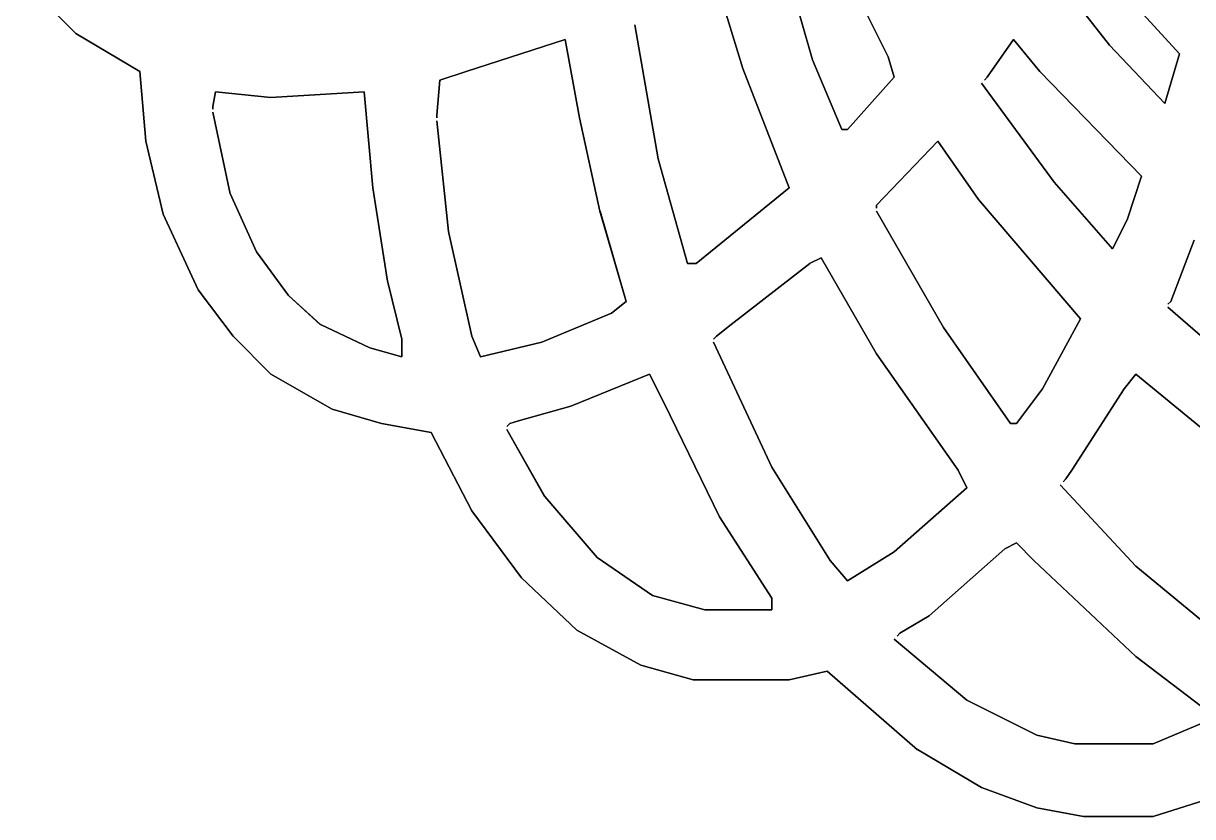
# Model space of a CAD drawing. Header units: metres. Extents: x 513 to 1350, y 518 to 1345.
# Drawn here: x 551 to 897.9, y 519 to 754.4 of the extents above; entities that cross this region are included whole.
import ezdxf

# ---------------------------------------------------------------- set-up
doc = ezdxf.new("R2010")
doc.units = ezdxf.units.M

msp = doc.modelspace()

# ---------------------------------------------------------------- linework, layer by layer
for points in [[(774.75366, 779.9392), (774.7488, 779.9378), (785.11816, 743.645), (785.1183, 743.64514, 0.0001)], [(785.11816, 743.645), (774.75366, 779.9392), (785.12305, 743.64636), (785.12317, 743.6465, 0.0001)], [(550.9759, 766.9796), (550.97235, 766.9761), (566.5279, 751.42053), (566.528, 751.42065, 0.0001)], [(566.5279, 751.42053), (550.9759, 766.9796), (566.53143, 751.4241), (566.53156, 751.4242, 0.0001)], [(755.7456, 769.57117), (764.38226, 741.053), (755.7408, 769.5697), (755.7409, 769.5698, 0.0001)], [(764.38226, 741.053), (764.387, 741.05444), (755.7456, 769.57117), (755.7457, 769.5713, 0.0001)], [(796.353, 766.9795), (807.5828, 744.5088), (796.3486, 766.9772), (796.3487, 766.9773, 0.0001)], [(807.5828, 744.5088), (807.5873, 744.511), (796.353, 766.9795), (796.35315, 766.9796, 0.0001)], [(857.6964, 767.8436), (857.6924, 767.8406), (873.24744, 747.9646), (873.24756, 747.9647, 0.0001)], [(873.24744, 747.9646), (857.6964, 767.8436), (873.25146, 747.9677), (873.2516, 747.96783, 0.0001)], [(876.7041, 764.3877), (893.98376, 745.3726), (876.7004, 764.3843), (876.7005, 764.3844, 0.0001)], [(893.98376, 745.3726), (893.9874, 745.376), (876.7041, 764.3877), (876.7042, 764.3878, 0.0001)], [(732.41797, 754.019), (732.413, 754.0181), (739.3259, 714.2692), (739.32605, 714.26935, 0.0001)], [(739.3259, 714.2692), (732.41797, 754.019), (739.3308, 714.2701), (739.33093, 714.2702, 0.0001)], [(566.52704, 751.4275), (566.5245, 751.42316), (585.5368, 740.1886), (585.5369, 740.1887, 0.0001)], [(585.5368, 740.1886), (566.52704, 751.4275), (585.53937, 740.19293), (585.5395, 740.19305, 0.0001)], [(711.68304, 749.69446), (711.6815, 749.6992), (682.3008, 740.19366), (682.3009, 740.1938, 0.0001)], [(682.3008, 740.19366), (711.68304, 749.69446), (682.3023, 740.1889), (682.3024, 740.189, 0.0001)], [(711.6819, 749.699), (715.9979, 726.3652), (711.677, 749.69806), (711.6771, 749.6982, 0.0001)], [(715.9979, 726.3652), (716.0028, 726.3661), (711.6819, 749.699), (711.682, 749.6991, 0.0001)], [(844.7394, 749.6968), (844.73535, 749.6996), (836.9564, 738.4635), (836.95654, 738.4636, 0.0001)], [(836.9564, 738.4635), (844.7394, 749.6968), (836.9606, 738.46063), (836.9607, 738.46075, 0.0001)], [(844.73627, 749.69965), (852.5116, 740.1886), (844.7324, 749.6965), (844.73254, 749.6966, 0.0001)], [(852.5116, 740.1886), (852.51544, 740.1918), (844.73627, 749.69965), (844.7364, 749.69977, 0.0001)], [(873.24805, 747.9717), (873.2444, 747.96826), (889.6638, 730.6846), (889.66394, 730.6847, 0.0001)], [(889.6638, 730.6846), (873.24805, 747.9717), (889.6674, 730.68805), (889.66754, 730.6882, 0.0001)], [(785.1212, 743.65137), (785.1166, 743.6495), (793.75854, 722.9088), (793.75867, 722.90894, 0.0001)], [(793.75854, 722.9088), (785.1212, 743.65137), (793.7632, 722.91077), (793.7633, 722.9109, 0.0001)], [(807.58563, 744.5152), (809.3102, 738.461), (807.5808, 744.51385), (807.58093, 744.514, 0.0001)], [(809.3102, 738.461), (809.31506, 738.4624), (807.58563, 744.5152), (807.58575, 744.5153, 0.0001)], [(893.98706, 745.3778), (889.66077, 730.68646), (893.9822, 745.3793), (893.9823, 745.3794, 0.0001)], [(889.66077, 730.68646), (889.66565, 730.68506), (893.98706, 745.3778), (893.9872, 745.3779, 0.0001)], [(585.5382, 740.1947), (585.5332, 740.19434), (587.26166, 719.45337), (587.2618, 719.4535, 0.0001)], [(587.26166, 719.45337), (585.5382, 740.1947), (587.2666, 719.45374), (587.2667, 719.45386, 0.0001)], [(682.30707, 740.1905), (682.3055, 740.1952), (674.5248, 737.6016), (674.5249, 737.60175, 0.0001)], [(674.5248, 737.6016), (682.30707, 740.1905), (674.52637, 737.5969), (674.5265, 737.59705, 0.0001)], [(764.3853, 741.0593), (778.20654, 705.62885), (764.3807, 741.0575), (764.3808, 741.0576, 0.0001)], [(778.20654, 705.62885), (778.2112, 705.6307), (764.3853, 741.0593), (764.38544, 741.05945, 0.0001)], [(852.51196, 740.1957), (882.7519, 709.0846), (852.5084, 740.19214), (852.50854, 740.19226, 0.0001)], [(882.7519, 709.0846), (882.7555, 709.08813), (852.51196, 740.1957), (852.5121, 740.1958, 0.0001)], [(674.53064, 737.60236), (674.52563, 737.6028), (673.66125, 727.2298), (673.6614, 727.2299, 0.0001)], [(673.66125, 727.2298), (674.53064, 737.60236), (673.6662, 727.2294), (673.6663, 727.2295, 0.0001)], [(809.3154, 738.4643), (795.4844, 722.9119), (809.3117, 738.46765), (809.3118, 738.4678, 0.0001)], [(795.4844, 722.9119), (795.48816, 722.90857), (809.3154, 738.4643), (809.31555, 738.4644, 0.0001)], [(835.2324, 736.7396), (835.2284, 736.7367), (856.8314, 707.3566), (856.83154, 707.35675, 0.0001)], [(856.8314, 707.3566), (835.2324, 736.7396), (856.83545, 707.3596), (856.8356, 707.35974, 0.0001)], [(836.9635, 738.4641), (836.95996, 738.46765), (836.0924, 737.6001), (836.0925, 737.6002, 0.0001)], [(836.0924, 737.6001), (836.9635, 738.4641), (836.09595, 737.59656), (836.09607, 737.5967, 0.0001)], [(608.00287, 734.146), (607.9979, 734.147), (607.133, 729.8221), (607.1331, 729.8222, 0.0001)], [(607.133, 729.8221), (608.00287, 734.146), (607.1379, 729.8211), (607.138, 729.8212, 0.0001)], [(607.9977, 734.1468), (624.41815, 732.4133), (607.9972, 734.14185), (607.9973, 734.14197, 0.0001)], [(624.41815, 732.4133), (624.41864, 732.4183), (607.9977, 734.1468), (607.9978, 734.1469, 0.0001)], [(652.0666, 734.1417), (652.0663, 734.1467), (624.41327, 732.4184), (624.4134, 732.4185, 0.0001)], [(624.41327, 732.4184), (652.0666, 734.1417), (624.4136, 732.4134), (624.4137, 732.4135, 0.0001)], [(652.06616, 734.1468), (654.6537, 705.62933), (652.0612, 734.14636), (652.06134, 734.1465, 0.0001)], [(654.6537, 705.62933), (654.6586, 705.6298), (652.06616, 734.1468), (652.0663, 734.1469, 0.0001)], [(607.1384, 729.82654), (607.1334, 729.82654), (607.1334, 728.9575), (607.13354, 728.95764, 0.0001)], [(607.1334, 728.9575), (607.1384, 729.82654), (607.1384, 728.9575), (607.13855, 728.95764, 0.0001)], [(607.1378, 728.099), (607.13293, 728.09796), (612.318, 703.9011), (612.3181, 703.90125, 0.0001)], [(612.318, 703.9011), (607.1378, 728.099), (612.3229, 703.9021), (612.323, 703.9022, 0.0001)], [(673.66614, 725.50684), (673.6612, 725.5063), (677.1177, 692.6693), (677.1178, 692.66943, 0.0001)], [(673.66644, 727.23456), (673.66144, 727.23456), (673.66144, 726.3656), (673.66156, 726.3657, 0.0001)], [(673.66144, 726.3656), (673.66644, 727.23456), (673.66644, 726.3656), (673.66656, 726.3657, 0.0001)], [(677.1177, 692.6693), (673.66614, 725.50684), (677.1227, 692.66986), (677.1228, 692.67, 0.0001)], [(716.00183, 726.3711), (722.046, 698.7171), (715.99695, 726.37), (715.9971, 726.3701, 0.0001)], [(722.046, 698.7171), (722.0509, 698.71814), (716.00183, 726.3711), (716.00195, 726.3712, 0.0001)], [(795.4904, 722.9096), (793.75745, 722.9146), (795.4904, 722.9146), (795.49054, 722.91473, 0.0001)], [(793.75745, 722.9146), (793.75745, 722.9096), (795.4904, 722.9096), (795.49054, 722.9097, 0.0001)], [(587.26575, 719.45905), (587.2609, 719.4579), (592.4461, 697.853), (592.4462, 697.85315, 0.0001)], [(592.4461, 697.853), (587.26575, 719.45905), (592.4509, 697.8542), (592.45105, 697.8543, 0.0001)], [(822.27545, 719.45624), (822.27185, 719.45966), (804.1244, 700.448), (804.1245, 700.4481, 0.0001)], [(804.1244, 700.448), (822.27545, 719.45624), (804.12805, 700.4446), (804.1282, 700.4447, 0.0001)], [(822.2725, 719.4596), (834.3673, 702.17267), (822.26843, 719.4567), (822.26855, 719.45685, 0.0001)], [(834.3673, 702.17267), (834.37146, 702.17554), (822.2725, 719.4596), (822.27264, 719.4597, 0.0001)], [(739.32965, 714.27515), (739.3248, 714.2738), (747.9662, 683.16504), (747.9663, 683.16516, 0.0001)], [(747.9662, 683.16504), (739.32965, 714.27515), (747.971, 683.1664), (747.9711, 683.1665, 0.0001)], [(882.7551, 709.0897), (878.4288, 696.1266), (882.75037, 709.0913), (882.7505, 709.09143, 0.0001)], [(878.4288, 696.1266), (878.43353, 696.125), (882.7551, 709.0897), (882.75525, 709.08984, 0.0001)], [(654.658, 705.6349), (658.9739, 677.9812), (654.6531, 705.63416), (654.6532, 705.6343, 0.0001)], [(658.9739, 677.9812), (658.97876, 677.982), (654.658, 705.6349), (654.65814, 705.635, 0.0001)], [(778.2115, 705.6317), (750.55646, 683.16846), (778.2083, 705.6356), (778.20844, 705.63574, 0.0001)], [(750.55646, 683.16846), (750.5596, 683.16455), (778.2115, 705.6317), (778.2116, 705.63184, 0.0001)], [(856.83215, 707.36365), (856.82837, 707.36035), (874.1117, 687.4846), (874.1118, 687.48474, 0.0001)], [(874.1117, 687.4846), (856.83215, 707.36365), (874.1155, 687.4879), (874.1156, 687.48804, 0.0001)], [(612.32117, 703.90735), (612.31665, 703.9053), (620.09467, 686.6207), (620.0948, 686.62085, 0.0001)], [(620.09467, 686.6207), (612.32117, 703.90735), (620.09924, 686.6228), (620.09937, 686.6229, 0.0001)], [(834.3682, 702.1797), (864.60767, 666.7486), (834.36444, 702.1764), (834.36456, 702.1765, 0.0001)], [(864.60767, 666.7486), (864.61145, 666.75183), (834.3682, 702.1797), (834.36835, 702.1798, 0.0001)], [(592.44916, 697.8594), (592.44464, 697.85724), (602.8147, 675.3887), (602.8148, 675.3888, 0.0001)], [(602.8147, 675.3887), (592.44916, 697.8594), (602.8193, 675.3908), (602.8194, 675.3909, 0.0001)], [(722.0496, 698.72314), (729.82227, 671.933), (722.0448, 698.7218), (722.0449, 698.7219, 0.0001)], [(729.82227, 671.933), (729.827, 671.9344), (722.0496, 698.72314), (722.04974, 698.72327, 0.0001)], [(804.1289, 698.7235), (804.1245, 698.721), (823.999, 664.15674), (823.99915, 664.15686, 0.0001)], [(804.1305, 700.4506), (804.1255, 700.4506), (804.1255, 699.5816), (804.1256, 699.5817, 0.0001)], [(804.1255, 699.5816), (804.1305, 700.4506), (804.1305, 699.5816), (804.1306, 699.5817, 0.0001)], [(823.999, 664.15674), (804.1289, 698.7235), (824.00336, 664.1592), (824.0035, 664.1593, 0.0001)], [(878.4353, 696.1293), (874.1086, 687.487), (878.43085, 696.1315), (878.43097, 696.1316, 0.0001)], [(874.1086, 687.487), (874.11304, 687.4848), (878.4353, 696.1293), (878.4354, 696.1294, 0.0001)], [(677.1218, 692.67505), (677.11694, 692.67395), (684.03, 661.56506), (684.03015, 661.5652, 0.0001)], [(684.03, 661.56506), (677.1218, 692.67505), (684.0349, 661.56616), (684.03503, 661.5663, 0.0001)], [(898.3072, 690.0816), (898.3025, 690.0834), (891.3887, 671.9347), (891.3888, 671.9348, 0.0001)], [(891.3887, 671.9347), (898.3072, 690.0816), (891.39343, 671.9329), (891.39355, 671.93304, 0.0001)], [(620.09644, 686.62756), (620.0924, 686.6246), (629.5994, 673.6605), (629.59955, 673.66064, 0.0001)], [(629.5994, 673.6605), (620.09644, 686.62756), (629.60345, 673.6635), (629.6036, 673.66364, 0.0001)], [(787.71533, 684.895), (787.713, 684.8995), (784.25256, 683.16925), (784.2527, 683.1694, 0.0001)], [(784.25256, 683.16925), (787.71533, 684.895), (784.2549, 683.16473), (784.255, 683.16486, 0.0001)], [(787.7129, 684.89954), (804.1271, 656.3807), (787.7085, 684.89703), (787.7086, 684.89716, 0.0001)], [(804.1271, 656.3807), (804.13135, 656.3832), (787.7129, 684.89954), (787.713, 684.89966, 0.0001)], [(750.56244, 683.1656), (747.96545, 683.1706), (750.56244, 683.1706), (750.56256, 683.1707, 0.0001)], [(747.96545, 683.1706), (747.96545, 683.1656), (750.56244, 683.1656), (750.56256, 683.1657, 0.0001)], [(784.25946, 683.16766), (784.2564, 683.17163), (760.92444, 665.02454), (760.92456, 665.02466, 0.0001)], [(760.92444, 665.02454), (784.25946, 683.16766), (760.9275, 665.02057), (760.9276, 665.0207, 0.0001)], [(658.9778, 677.9871), (663.2941, 660.70105), (658.9729, 677.9859), (658.973, 677.986, 0.0001)], [(663.2941, 660.70105), (663.29895, 660.7023), (658.9778, 677.9871), (658.9779, 677.98724, 0.0001)], [(602.8164, 675.3955), (602.81244, 675.3925), (613.1835, 661.5646), (613.1836, 661.5647, 0.0001)], [(613.1835, 661.5646), (602.8164, 675.3955), (613.18744, 661.56757), (613.18756, 661.5677, 0.0001)], [(629.5998, 673.6676), (629.59644, 673.6639), (639.1041, 665.0205), (639.10425, 665.0206, 0.0001)], [(639.1041, 665.0205), (629.5998, 673.6676), (639.1075, 665.02423), (639.1076, 665.02435, 0.0001)], [(729.82745, 671.93567), (725.5004, 668.48047), (729.82434, 671.9396), (729.82446, 671.9397, 0.0001)], [(725.5004, 668.48047), (725.50354, 668.47656), (729.82745, 671.93567), (729.8276, 671.9358, 0.0001)], [(891.3955, 671.93616), (891.39197, 671.9397), (890.5244, 671.07214), (890.52454, 671.07227, 0.0001)], [(890.5244, 671.07214), (891.3955, 671.93616), (890.52795, 671.0686), (890.5281, 671.0687, 0.0001)], [(890.5277, 670.2117), (890.5244, 670.2079), (922.4962, 642.55664), (922.49634, 642.55676, 0.0001)], [(922.4962, 642.55664), (890.5277, 670.2117), (922.4995, 642.5604), (922.49963, 642.56055, 0.0001)], [(725.5072, 668.47876), (704.76465, 659.84143), (725.5053, 668.48334), (725.50543, 668.48346, 0.0001)], [(704.76465, 659.84143), (704.7666, 659.8368), (725.5072, 668.47876), (725.5073, 668.4789, 0.0001)], [(864.6113, 666.7532), (853.37256, 646.01514), (864.60693, 666.7555), (864.60706, 666.7556, 0.0001)], [(853.37256, 646.01514), (853.37695, 646.01276), (864.6113, 666.7532), (864.61145, 666.7533, 0.0001)], [(639.1028, 665.02734), (639.1006, 665.0228), (653.79315, 658.10876), (653.7933, 658.1089, 0.0001)], [(653.79315, 658.10876), (639.1028, 665.02734), (653.7953, 658.1133), (653.7954, 658.1134, 0.0001)], [(760.93146, 665.0237), (760.92834, 665.0276), (756.60443, 661.5685), (756.60455, 661.5686, 0.0001)], [(756.60443, 661.5685), (760.93146, 665.0237), (756.60754, 661.5646), (756.60767, 661.5647, 0.0001)], [(824.00055, 664.1636), (823.99646, 664.16077), (843.87134, 635.64465), (843.87146, 635.6448, 0.0001)], [(843.87134, 635.64465), (824.00055, 664.1636), (843.8754, 635.6475), (843.87555, 635.64764, 0.0001)], [(613.18396, 661.5716), (613.1804, 661.56805), (624.41595, 650.3325), (624.4161, 650.33264, 0.0001)], [(624.41595, 650.3325), (613.18396, 661.5716), (624.4195, 650.33606), (624.4196, 650.3362, 0.0001)], [(663.29346, 655.5176), (663.29846, 655.5176), (663.29846, 660.70654), (663.2986, 660.70667, 0.0001)], [(663.29846, 660.70654), (663.29346, 655.5176), (663.29346, 660.70654), (663.2936, 660.70667, 0.0001)], [(684.03326, 661.57135), (684.0286, 661.5694), (686.6226, 655.5168), (686.62274, 655.5169, 0.0001)], [(686.6226, 655.5168), (684.03326, 661.57135), (686.62726, 655.51874), (686.6274, 655.51886, 0.0001)], [(704.77094, 659.83826), (686.621, 655.5219), (704.7698, 659.8431), (704.7699, 659.8432, 0.0001)], [(686.621, 655.5219), (686.6221, 655.5171), (704.77094, 659.83826), (704.77106, 659.8384, 0.0001)], [(756.61145, 661.5681), (756.6079, 661.57166), (755.7404, 660.7041), (755.74054, 660.7042, 0.0001)], [(755.7404, 660.7041), (756.61145, 661.5681), (755.74396, 660.70056), (755.7441, 660.7007, 0.0001)], [(755.7452, 659.84344), (755.7406, 659.8413), (773.0228, 622.6848), (773.02295, 622.68494, 0.0001)], [(773.0228, 622.6848), (755.7452, 659.84344), (773.02734, 622.6869), (773.02747, 622.687, 0.0001)], [(653.79016, 658.1151), (653.7889, 658.1103), (663.2977, 655.51697), (663.29785, 655.5171, 0.0001)], [(663.2977, 655.51697), (653.79016, 658.1151), (663.299, 655.52185), (663.29913, 655.522, 0.0001)], [(804.12854, 656.3876), (828.31934, 621.8206), (804.1245, 656.3847), (804.12463, 656.3848, 0.0001)], [(828.31934, 621.8206), (828.3235, 621.8235), (804.12854, 656.3876), (804.12866, 656.3877, 0.0001)], [(624.41504, 650.3395), (624.41254, 650.3351), (642.5609, 639.96466), (642.56104, 639.9648, 0.0001)], [(642.5609, 639.96466), (624.41504, 650.3395), (642.56335, 639.969), (642.5635, 639.9691, 0.0001)], [(736.7392, 650.3347), (736.7373, 650.33936), (713.40466, 640.83344), (713.4048, 640.83356, 0.0001)], [(713.40466, 640.83344), (736.7392, 650.3347), (713.4066, 640.8288), (713.40674, 640.8289, 0.0001)], [(736.73706, 650.3395), (741.0548, 641.69275), (736.7326, 650.3372), (736.7327, 650.33734, 0.0001)], [(741.0548, 641.69275), (741.0593, 641.69495), (736.73706, 650.3395), (736.7372, 650.3396, 0.0001)], [(881.02747, 650.33655), (881.02356, 650.33966), (877.56445, 646.01575), (877.5646, 646.01587, 0.0001)], [(877.56445, 646.01575), (881.02747, 650.33655), (877.56836, 646.01263), (877.5685, 646.01276, 0.0001)], [(881.0236, 650.33966), (905.2163, 630.46063), (881.02045, 650.3358), (881.02057, 650.33594, 0.0001)], [(905.2163, 630.46063), (905.2195, 630.4645), (881.0236, 650.33966), (881.02374, 650.3398, 0.0001)], [(853.37946, 646.0166), (845.59644, 635.64764), (853.3754, 646.01965), (853.37555, 646.0198, 0.0001)], [(845.59644, 635.64764), (845.60046, 635.64465), (853.37946, 646.0166), (853.3796, 646.0167, 0.0001)], [(877.5714, 646.0169), (877.5672, 646.0196), (862.0126, 621.82336), (862.0127, 621.8235, 0.0001)], [(862.0126, 621.82336), (877.5714, 646.0169), (862.0167, 621.8207), (862.01685, 621.8208, 0.0001)], [(642.5582, 639.9711), (642.5569, 639.9664), (657.24963, 635.64496), (657.24976, 635.6451, 0.0001)], [(657.24963, 635.64496), (642.5582, 639.9711), (657.25104, 635.6498), (657.25116, 635.6499, 0.0001)], [(713.411, 640.8303), (713.40967, 640.83514), (697.8529, 636.5138), (697.853, 636.5139, 0.0001)], [(697.8529, 636.5138), (713.411, 640.8303), (697.85425, 636.50903), (697.8544, 636.50916, 0.0001)], [(741.0571, 641.69946), (757.4708, 607.99677), (741.0526, 641.69727), (741.05273, 641.6974, 0.0001)], [(757.4708, 607.99677), (757.47534, 607.99896), (741.0571, 641.69946), (741.05725, 641.6996, 0.0001)], [(657.2459, 635.65094), (657.24506, 635.64606), (671.938, 633.05316), (671.9381, 633.0533, 0.0001)], [(671.938, 633.05316), (657.2459, 635.65094), (671.93884, 633.0581), (671.93896, 633.0582, 0.0001)], [(695.2675, 635.6481), (695.264, 635.6516), (694.3964, 634.78406), (694.39655, 634.7842, 0.0001)], [(694.3964, 634.78406), (695.2675, 635.6481), (694.39996, 634.7805), (694.4001, 634.78064, 0.0001)], [(697.85913, 636.5105), (697.85754, 636.51526), (695.2608, 635.64966), (695.2609, 635.6498, 0.0001)], [(695.2608, 635.64966), (697.85913, 636.5105), (695.2624, 635.6449), (695.2625, 635.645, 0.0001)], [(845.6024, 635.6456), (843.86945, 635.65063), (845.6024, 635.65063), (845.60254, 635.65076, 0.0001)], [(843.86945, 635.65063), (843.86945, 635.6456), (845.6024, 635.6456), (845.60254, 635.64575, 0.0001)], [(671.937, 633.05945), (671.9326, 633.0571), (684.0309, 609.72473), (684.031, 609.72485, 0.0001)], [(684.0309, 609.72473), (671.937, 633.05945), (684.0353, 609.727), (684.0354, 609.7271, 0.0001)], [(694.4009, 633.92346), (694.39655, 633.921), (705.631, 614.0447), (705.6311, 614.0448, 0.0001)], [(705.631, 614.0447), (694.4009, 633.92346), (705.6354, 614.0471), (705.6355, 614.04724, 0.0001)], [(773.0248, 622.6915), (773.02057, 622.6889), (790.3032, 595.0367), (790.30334, 595.0368, 0.0001)], [(790.3032, 595.0367), (773.0248, 622.6915), (790.3074, 595.0393), (790.3075, 595.0394, 0.0001)], [(828.32104, 621.82745), (830.9109, 616.6368), (828.31665, 621.82526), (828.3168, 621.8254, 0.0001)], [(830.9109, 616.6368), (830.91534, 616.63904), (828.32104, 621.82745), (828.32117, 621.8276, 0.0001)], [(862.0194, 621.8248), (862.01526, 621.82764), (860.28455, 619.23145), (860.28467, 619.23157, 0.0001)], [(860.28455, 619.23145), (862.0194, 621.8248), (860.2887, 619.22864), (860.2888, 619.22876, 0.0001)], [(858.56006, 617.5077), (858.5564, 617.5043), (881.02386, 593.3086), (881.024, 593.3087, 0.0001)], [(881.02386, 593.3086), (858.56006, 617.5077), (881.0275, 593.312), (881.02765, 593.31213, 0.0001)], [(860.2915, 619.2321), (860.28796, 619.23566), (859.4204, 618.36816), (859.42053, 618.3683, 0.0001)], [(859.4204, 618.36816), (860.2915, 619.2321), (859.42395, 618.3646), (859.4241, 618.36475, 0.0001)], [(705.6322, 614.05164), (705.6284, 614.04834), (721.1837, 595.9006), (721.18384, 595.9007, 0.0001)], [(721.1837, 595.9006), (705.6322, 614.05164), (721.1875, 595.9038), (721.1876, 595.90393, 0.0001)], [(830.9155, 616.6399), (809.3085, 597.6323), (830.91223, 616.6437), (830.91235, 616.6438, 0.0001)], [(809.3085, 597.6323), (809.31177, 597.6286), (830.9155, 616.6399), (830.91565, 616.64, 0.0001)], [(684.0325, 609.73157), (684.02844, 609.7286), (698.7194, 589.85254), (698.71954, 589.85266, 0.0001)], [(698.7194, 589.85254), (684.0325, 609.73157), (698.72345, 589.8555), (698.7236, 589.85565, 0.0001)], [(757.4728, 608.00354), (773.0232, 583.8046), (757.4685, 608.00085), (757.4686, 608.001, 0.0001)], [(773.0232, 583.8046), (773.02747, 583.8074), (757.4728, 608.00354), (757.4729, 608.00366, 0.0001)], [(845.60333, 600.223), (845.6011, 600.2275), (842.1406, 598.49725), (842.14075, 598.4974, 0.0001)], [(842.1406, 598.49725), (845.60333, 600.223), (842.1429, 598.4928), (842.143, 598.4929, 0.0001)], [(845.6, 600.22766), (850.78394, 595.03656), (845.59644, 600.2241), (845.59656, 600.22424, 0.0001)], [(850.78394, 595.03656), (850.7875, 595.0401), (845.6, 600.22766), (845.6001, 600.2278, 0.0001)], [(809.3154, 597.63135), (795.48456, 588.9929), (809.31274, 597.63556), (809.31287, 597.6357, 0.0001)], [(795.48456, 588.9929), (795.4872, 588.98865), (809.3154, 597.63135), (809.31555, 597.6315, 0.0001)], [(842.14746, 598.4959), (842.14417, 598.49963), (819.6765, 578.6243), (819.67664, 578.62445, 0.0001)], [(819.6765, 578.6243), (842.14746, 598.4959), (819.6798, 578.6206), (819.67993, 578.6207, 0.0001)], [(721.18335, 595.90753), (721.1805, 595.90344), (737.6006, 584.66864), (737.6007, 584.66876, 0.0001)], [(737.6006, 584.66864), (721.18335, 595.90753), (737.60345, 584.6727), (737.6036, 584.67285, 0.0001)], [(790.30426, 595.04364), (790.3005, 595.0404), (795.4877, 588.9886), (795.4878, 588.9887, 0.0001)], [(795.4877, 588.9886), (790.30426, 595.04364), (795.49146, 588.9918), (795.4916, 588.99194, 0.0001)], [(850.7838, 595.04364), (881.0241, 566.5246), (850.7804, 595.04004), (850.7805, 595.04016, 0.0001)], [(881.0241, 566.5246), (881.0275, 566.52826), (850.7838, 595.04364), (850.78394, 595.04376, 0.0001)], [(881.0237, 593.3157), (881.0205, 593.31177), (910.4003, 569.11664), (910.40045, 569.11676, 0.0001)], [(910.4003, 569.11664), (881.0237, 593.3157), (910.4035, 569.1205), (910.4036, 569.1206, 0.0001)], [(698.71985, 589.8596), (698.71643, 589.85596), (715.13605, 574.30054), (715.13617, 574.30066, 0.0001)], [(715.13605, 574.30054), (698.71985, 589.8596), (715.1395, 574.3042), (715.13965, 574.3043, 0.0001)], [(737.59827, 584.6752), (737.5969, 584.67035), (753.1537, 580.349), (753.1538, 580.3491, 0.0001)], [(753.1537, 580.349), (737.59827, 584.6752), (753.155, 580.3538), (753.15515, 580.35394, 0.0001)], [(773.0215, 580.3496), (773.0265, 580.3496), (773.0265, 583.8106), (773.0266, 583.8107, 0.0001)], [(773.0265, 583.8106), (773.0215, 580.3496), (773.0215, 583.8106), (773.0216, 583.8107, 0.0001)], [(773.0265, 580.3496), (753.1495, 580.3546), (773.0265, 580.3546), (773.0266, 580.35474, 0.0001)], [(753.1495, 580.3546), (753.1495, 580.3496), (773.0265, 580.3496), (773.0266, 580.34973, 0.0001)], [(819.6834, 578.6233), (819.68085, 578.62756), (811.03656, 573.441), (811.0367, 573.4411, 0.0001)], [(811.03656, 573.441), (819.6834, 578.6233), (811.0391, 573.4367), (811.03925, 573.4368, 0.0001)], [(715.13495, 574.3075), (715.13257, 574.3031), (734.145, 563.9327), (734.14514, 563.9328, 0.0001)], [(734.145, 563.9327), (715.13495, 574.3075), (734.1474, 563.9371), (734.1475, 563.9372, 0.0001)], [(811.0435, 573.4401), (811.04, 573.44366), (810.1724, 572.5761), (810.17255, 572.57623, 0.0001)], [(810.1724, 572.5761), (811.0435, 573.4401), (810.17596, 572.5726), (810.1761, 572.5727, 0.0001)], [(809.31165, 571.71564), (809.3085, 571.7118), (830.9123, 553.5646), (830.9124, 553.5647, 0.0001)], [(830.9123, 553.5646), (809.31165, 571.71564), (830.9155, 553.5684), (830.91565, 553.56854, 0.0001)], [(881.02356, 566.5316), (902.62445, 550.10864), (881.0205, 566.52765), (881.0206, 566.5278, 0.0001)], [(902.62445, 550.10864), (902.6275, 550.1126), (881.02356, 566.5316), (881.0237, 566.53174, 0.0001)], [(734.1423, 563.93915), (734.1409, 563.9343), (749.69775, 559.61304), (749.6979, 559.61316, 0.0001)], [(749.69775, 559.61304), (734.1423, 563.93915), (749.6991, 559.6178), (749.6992, 559.6179, 0.0001)], [(789.443, 562.20624), (778.20496, 559.618), (789.4419, 562.2111), (789.442, 562.21124, 0.0001)], [(778.20496, 559.618), (778.20605, 559.6131), (789.443, 562.20624), (789.4431, 562.20636, 0.0001)], [(789.4397, 562.2116), (789.4364, 562.2079), (816.22424, 538.8766), (816.22437, 538.8767, 0.0001)], [(816.22424, 538.8766), (789.4397, 562.2116), (816.22754, 538.8804), (816.22766, 538.8805, 0.0001)], [(778.21045, 559.6136), (749.6935, 559.6186), (778.21045, 559.6186), (778.2106, 559.6187, 0.0001)], [(749.6935, 559.6186), (749.6935, 559.6136), (778.21045, 559.6136), (778.2106, 559.6137, 0.0001)], [(830.9109, 553.5715), (830.9086, 553.567), (851.64905, 543.1968), (851.6492, 543.1969, 0.0001)], [(851.64905, 543.1968), (830.9109, 553.5715), (851.65137, 543.20123), (851.6515, 543.20135, 0.0001)], [(902.6273, 547.5188), (886.2047, 540.6095), (902.62537, 547.52344), (902.6255, 547.52356, 0.0001)], [(886.2047, 540.6095), (886.20667, 540.60486), (902.6273, 547.5188), (902.62744, 547.5189, 0.0001)], [(851.6461, 543.2031), (851.645, 543.19824), (862.8819, 540.6051), (862.882, 540.6052, 0.0001)], [(862.8819, 540.6051), (851.6461, 543.2031), (862.883, 540.61), (862.8831, 540.6101, 0.0001)], [(816.22314, 538.88354), (816.2206, 538.8792), (835.2329, 527.6447), (835.23303, 527.64484, 0.0001)], [(835.2329, 527.6447), (816.22314, 538.88354), (835.2355, 527.649), (835.2356, 527.6491, 0.0001)], [(886.2105, 540.60565), (862.8775, 540.61066), (886.2105, 540.61066), (886.21063, 540.6108, 0.0001)], [(862.8775, 540.61066), (862.8775, 540.60565), (886.2105, 540.60565), (886.21063, 540.6058, 0.0001)], [(835.23047, 527.6513), (835.22876, 527.64667), (851.64954, 521.5969), (851.64966, 521.59705, 0.0001)], [(851.64954, 521.5969), (835.23047, 527.6513), (851.65125, 521.6016), (851.65137, 521.60175, 0.0001)], [(905.2191, 525.0545), (886.20483, 519.00977), (905.21765, 525.05927), (905.2178, 525.0594, 0.0001)], [(886.20483, 519.00977), (886.2064, 519.005), (905.2191, 525.0545), (905.21924, 525.0546, 0.0001)], [(851.646, 521.603), (851.6451, 521.59814), (865.474, 519.0052), (865.4741, 519.0053, 0.0001)], [(865.474, 519.0052), (851.646, 521.603), (865.475, 519.01013), (865.4751, 519.01025, 0.0001)], [(886.2105, 519.0056), (865.4695, 519.0106), (886.2105, 519.0106), (886.21063, 519.01074, 0.0001)], [(865.4695, 519.0106), (865.4695, 519.0056), (886.2105, 519.0056), (886.21063, 519.00574, 0.0001)]]:
    msp.add_3dface(points)

doc.saveas('drawing.dxf')
